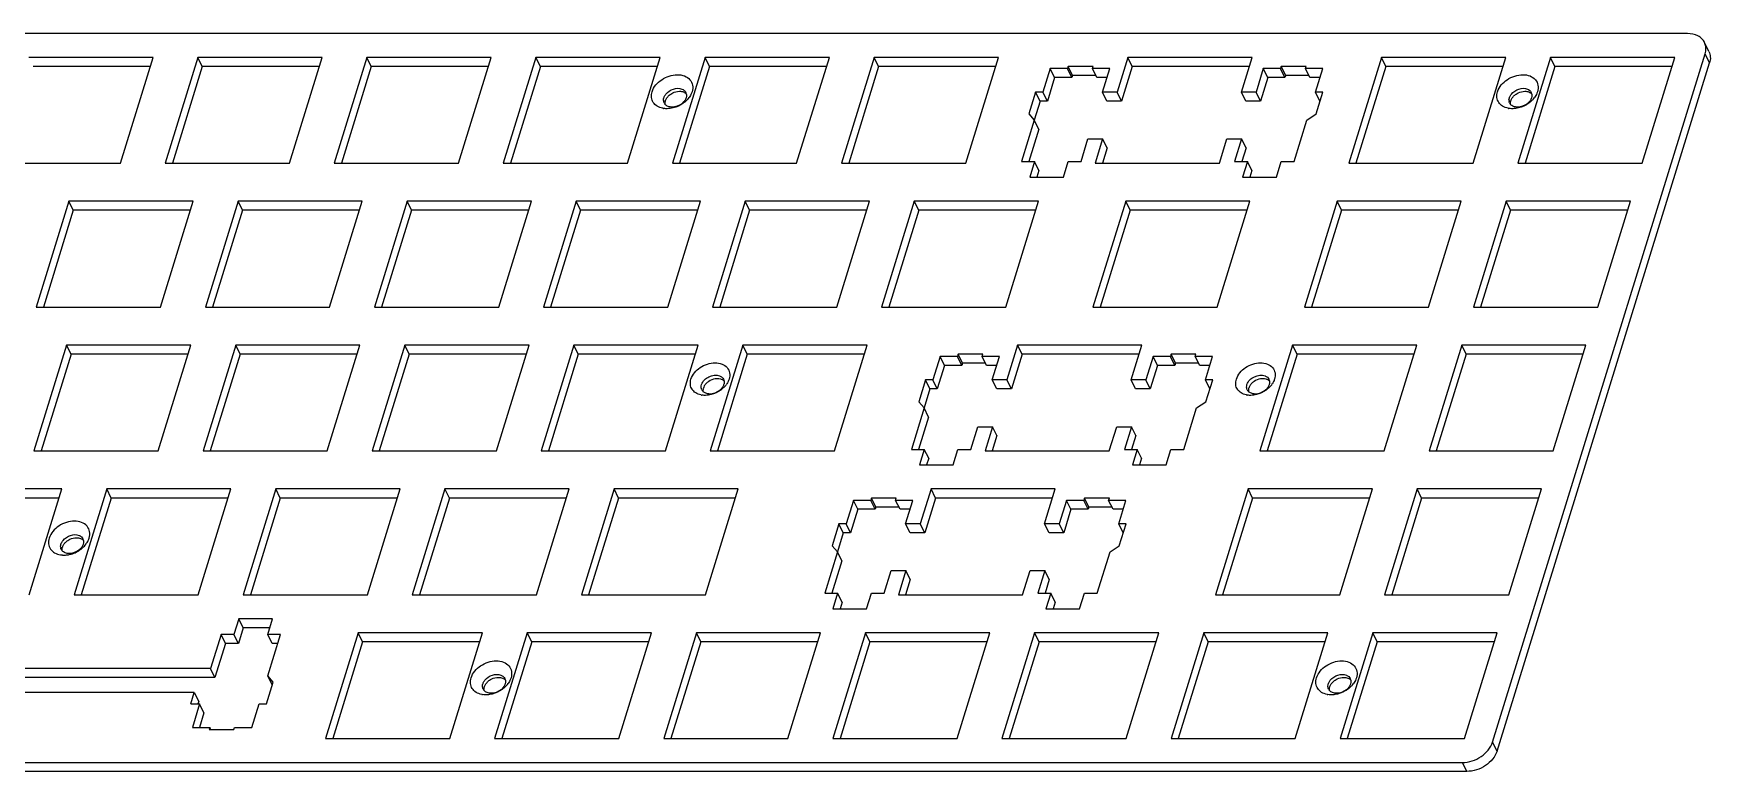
# Model space of a CAD drawing. Header units: millimetres. Extents: x 860 to 1613, y 275 to 580.
# Drawn here: x 1438.7 to 1612.7, y 463.2 to 539.8 of the extents above; entities that cross this region are included whole.
import ezdxf

# ---------------------------------------------------------------- set-up
doc = ezdxf.new("R2010")
doc.units = ezdxf.units.MM

msp = doc.modelspace()

# ---------------------------------------------------------------- linework, layer by layer
at = {"color": 7, "linetype": 'Continuous'}
for p, q in [((1610.36, 539.75), (1315.62, 539.75)), ((1612.59, 537.89), (1612.13, 538.82)), ((1451.13, 537.28), (1438.23, 537.28)), ((1450.84, 536.35), (1438.69, 536.35)), ((1447.74, 526.32), (1451.13, 537.28)), ((1455.78, 537.28), (1452.39, 526.32)), ((1456.24, 536.35), (1453.14, 526.32)), ((1456.24, 536.35), (1455.78, 537.28)), ((1468.67, 537.28), (1455.78, 537.28)), ((1468.39, 536.35), (1456.24, 536.35)), ((1465.28, 526.32), (1468.67, 537.28)), ((1473.32, 537.28), (1469.94, 526.32)), ((1473.78, 536.35), (1470.68, 526.32)), ((1486.22, 537.28), (1473.32, 537.28)), ((1473.78, 536.35), (1473.32, 537.28)), ((1485.93, 536.35), (1473.78, 536.35)), ((1482.83, 526.32), (1486.22, 537.28)), ((1490.87, 537.28), (1487.48, 526.32)), ((1491.33, 536.35), (1488.23, 526.32)), ((1503.77, 537.28), (1490.87, 537.28)), ((1491.33, 536.35), (1490.87, 537.28)), ((1503.48, 536.35), (1491.33, 536.35)), ((1500.38, 526.32), (1503.77, 537.28)), ((1508.42, 537.28), (1505.03, 526.32)), ((1508.87, 536.35), (1505.77, 526.32)), ((1521.31, 537.28), (1508.42, 537.28)), ((1508.87, 536.35), (1508.42, 537.28)), ((1521.02, 536.35), (1508.87, 536.35)), ((1517.92, 526.32), (1521.31, 537.28)), ((1525.96, 537.28), (1522.57, 526.32)), ((1526.42, 536.35), (1523.32, 526.32)), ((1538.86, 537.28), (1525.96, 537.28)), ((1526.42, 536.35), (1525.96, 537.28)), ((1538.57, 536.35), (1526.42, 536.35)), ((1535.47, 526.32), (1538.86, 537.28)), ((1544.23, 536.11), (1543.48, 533.68)), ((1546.03, 536.11), (1544.23, 536.11)), ((1544.69, 535.18), (1544.23, 536.11)), ((1546.1, 536.34), (1546.03, 536.11)), ((1546.49, 535.18), (1546.03, 536.11)), ((1548.68, 536.34), (1546.1, 536.34)), ((1546.56, 535.41), (1546.1, 536.34)), ((1548.61, 536.11), (1548.68, 536.34)), ((1550.4, 536.11), (1548.61, 536.11)), ((1549.07, 535.18), (1548.61, 536.11)), ((1549.65, 533.68), (1550.4, 536.11)), ((1552.29, 537.28), (1551.17, 533.68)), ((1552.75, 536.35), (1551.63, 532.75)), ((1565.18, 537.28), (1552.29, 537.28)), ((1552.75, 536.35), (1552.29, 537.28)), ((1564.89, 536.35), (1552.75, 536.35)), ((1564.07, 533.68), (1565.18, 537.28)), ((1566.34, 536.11), (1565.59, 533.68)), ((1568.14, 536.11), (1566.34, 536.11)), ((1566.8, 535.18), (1566.34, 536.11)), ((1568.21, 536.34), (1568.14, 536.11)), ((1568.59, 535.18), (1568.14, 536.11)), ((1570.79, 536.34), (1568.21, 536.34)), ((1568.67, 535.41), (1568.21, 536.34)), ((1570.71, 536.11), (1570.79, 536.34)), ((1572.51, 536.11), (1570.71, 536.11)), ((1571.17, 535.18), (1570.71, 536.11)), ((1571.76, 533.68), (1572.51, 536.11)), ((1578.6, 537.28), (1575.21, 526.32)), ((1579.06, 536.35), (1575.96, 526.32)), ((1591.5, 537.28), (1578.6, 537.28)), ((1579.06, 536.35), (1578.6, 537.28)), ((1591.21, 536.35), (1579.06, 536.35)), ((1588.11, 526.32), (1591.5, 537.28)), ((1590.14, 466.27), (1612.19, 537.64)), ((1590.6, 465.34), (1612.65, 536.7)), ((1596.15, 537.28), (1592.76, 526.32)), ((1596.61, 536.35), (1593.51, 526.32)), ((1609.04, 537.28), (1596.15, 537.28)), ((1596.61, 536.35), (1596.15, 537.28)), ((1608.76, 536.35), (1596.61, 536.35)), ((1605.65, 526.32), (1609.04, 537.28)), ((1612.65, 536.7), (1612.19, 537.64)), ((1544.69, 535.18), (1543.94, 532.75)), ((1546.49, 535.18), (1544.69, 535.18)), ((1546.56, 535.41), (1546.49, 535.18)), ((1548.95, 535.41), (1546.56, 535.41)), ((1550.12, 535.18), (1549.07, 535.18)), ((1566.8, 535.18), (1566.05, 532.75)), ((1568.59, 535.18), (1566.8, 535.18)), ((1568.67, 535.41), (1568.59, 535.18)), ((1571.06, 535.41), (1568.67, 535.41)), ((1572.22, 535.18), (1571.17, 535.18)), ((1542.72, 533.68), (1542.02, 531.41)), ((1543.18, 532.75), (1542.57, 530.77)), ((1543.48, 533.68), (1542.72, 533.68)), ((1543.18, 532.75), (1542.72, 533.68)), ((1543.94, 532.75), (1543.18, 532.75)), ((1543.94, 532.75), (1543.48, 533.68)), ((1551.17, 533.68), (1549.65, 533.68)), ((1550.11, 532.75), (1549.65, 533.68)), ((1551.63, 532.75), (1550.11, 532.75)), ((1551.63, 532.75), (1551.17, 533.68)), ((1565.59, 533.68), (1564.07, 533.68)), ((1564.53, 532.75), (1564.07, 533.68)), ((1566.05, 532.75), (1564.53, 532.75)), ((1566.05, 532.75), (1565.59, 533.68)), ((1572.52, 533.68), (1571.76, 533.68)), ((1572.22, 532.75), (1571.76, 533.68)), ((1571.82, 531.41), (1572.52, 533.68)), ((1542.58, 530.76), (1541.26, 526.47)), ((1542.02, 531.41), (1542.58, 530.76)), ((1543.04, 529.83), (1542.58, 530.76)), ((1569.53, 526.47), (1570.86, 530.76)), ((1570.86, 530.76), (1571.82, 531.41)), ((1543.04, 529.83), (1542, 526.47)), ((1547.43, 526.47), (1548.15, 528.82)), ((1548.15, 528.82), (1549.67, 528.82)), ((1549.67, 528.82), (1548.9, 526.32)), ((1550.13, 527.89), (1549.64, 526.32)), ((1550.13, 527.89), (1549.67, 528.82)), ((1561.79, 526.32), (1562.57, 528.82)), ((1562.57, 528.82), (1564.09, 528.82)), ((1564.09, 528.82), (1563.36, 526.47)), ((1564.55, 527.89), (1564.09, 528.82)), ((1564.55, 527.89), (1564.11, 526.47)), ((1434.84, 526.32), (1447.74, 526.32)), ((1452.39, 526.32), (1465.28, 526.32)), ((1469.94, 526.32), (1482.83, 526.32)), ((1487.48, 526.32), (1500.38, 526.32)), ((1505.03, 526.32), (1517.92, 526.32)), ((1522.57, 526.32), (1535.47, 526.32)), ((1541.26, 526.47), (1542.59, 526.47)), ((1542.59, 526.47), (1542.1, 524.87)), ((1543.05, 525.54), (1542.59, 526.47)), ((1543.05, 525.54), (1542.84, 524.87)), ((1545.6, 524.87), (1546.09, 526.47)), ((1546.09, 526.47), (1547.43, 526.47)), ((1548.9, 526.32), (1561.79, 526.32)), ((1563.36, 526.47), (1564.7, 526.47)), ((1564.7, 526.47), (1564.2, 524.87)), ((1565.15, 525.54), (1564.7, 526.47)), ((1565.15, 525.54), (1564.95, 524.87)), ((1567.7, 524.87), (1568.2, 526.47)), ((1568.2, 526.47), (1569.53, 526.47)), ((1575.21, 526.32), (1588.11, 526.32)), ((1592.76, 526.32), (1605.65, 526.32)), ((1542.1, 524.87), (1545.6, 524.87)), ((1564.2, 524.87), (1567.7, 524.87)), ((1442.4, 522.36), (1439.01, 511.39)), ((1442.86, 521.43), (1442.4, 522.36)), ((1455.29, 522.36), (1442.4, 522.36)), ((1451.9, 511.39), (1455.29, 522.36)), ((1459.95, 522.36), (1456.56, 511.39)), ((1472.84, 522.36), (1459.95, 522.36)), ((1460.4, 521.43), (1459.95, 522.36)), ((1469.45, 511.39), (1472.84, 522.36)), ((1477.49, 522.36), (1474.1, 511.39)), ((1490.39, 522.36), (1477.49, 522.36)), ((1477.95, 521.43), (1477.49, 522.36)), ((1487, 511.39), (1490.39, 522.36)), ((1495.04, 522.36), (1491.65, 511.39)), ((1507.93, 522.36), (1495.04, 522.36)), ((1495.5, 521.43), (1495.04, 522.36)), ((1504.54, 511.39), (1507.93, 522.36)), ((1512.58, 522.36), (1509.19, 511.39)), ((1525.48, 522.36), (1512.58, 522.36)), ((1513.04, 521.43), (1512.58, 522.36)), ((1522.09, 511.39), (1525.48, 522.36)), ((1530.13, 522.36), (1526.74, 511.39)), ((1543.02, 522.36), (1530.13, 522.36)), ((1530.59, 521.43), (1530.13, 522.36)), ((1539.64, 511.39), (1543.02, 522.36)), ((1552.06, 522.36), (1548.67, 511.39)), ((1564.96, 522.36), (1552.06, 522.36)), ((1552.52, 521.43), (1552.06, 522.36)), ((1561.57, 511.39), (1564.96, 522.36)), ((1573.99, 522.36), (1570.6, 511.39)), ((1586.89, 522.36), (1573.99, 522.36)), ((1574.45, 521.43), (1573.99, 522.36)), ((1583.5, 511.39), (1586.89, 522.36)), ((1591.54, 522.36), (1588.15, 511.39)), ((1604.43, 522.36), (1591.54, 522.36)), ((1591.99, 521.43), (1591.54, 522.36)), ((1601.04, 511.39), (1604.43, 522.36)), ((1442.86, 521.43), (1439.76, 511.39)), ((1455.01, 521.43), (1442.86, 521.43)), ((1460.4, 521.43), (1457.3, 511.39)), ((1472.55, 521.43), (1460.4, 521.43)), ((1477.95, 521.43), (1474.85, 511.39)), ((1490.1, 521.43), (1477.95, 521.43)), ((1495.5, 521.43), (1492.39, 511.39)), ((1507.64, 521.43), (1495.5, 521.43)), ((1513.04, 521.43), (1509.94, 511.39)), ((1525.19, 521.43), (1513.04, 521.43)), ((1530.59, 521.43), (1527.49, 511.39)), ((1542.74, 521.43), (1530.59, 521.43)), ((1552.52, 521.43), (1549.42, 511.39)), ((1564.67, 521.43), (1552.52, 521.43)), ((1574.45, 521.43), (1571.35, 511.39)), ((1586.6, 521.43), (1574.45, 521.43)), ((1591.99, 521.43), (1588.89, 511.39)), ((1604.14, 521.43), (1591.99, 521.43)), ((1439.01, 511.39), (1451.9, 511.39)), ((1456.56, 511.39), (1469.45, 511.39)), ((1474.1, 511.39), (1487, 511.39)), ((1491.65, 511.39), (1504.54, 511.39)), ((1509.19, 511.39), (1522.09, 511.39)), ((1526.74, 511.39), (1539.64, 511.39)), ((1548.67, 511.39), (1561.57, 511.39)), ((1570.6, 511.39), (1583.5, 511.39)), ((1588.15, 511.39), (1601.04, 511.39)), ((1442.16, 507.44), (1438.77, 496.47)), ((1442.62, 506.51), (1439.52, 496.47)), ((1442.62, 506.51), (1442.16, 507.44)), ((1455.06, 507.44), (1442.16, 507.44)), ((1454.77, 506.51), (1442.62, 506.51)), ((1451.67, 496.47), (1455.06, 507.44)), ((1459.71, 507.44), (1456.32, 496.47)), ((1460.17, 506.51), (1457.07, 496.47)), ((1472.6, 507.44), (1459.71, 507.44)), ((1460.17, 506.51), (1459.71, 507.44)), ((1472.32, 506.51), (1460.17, 506.51)), ((1469.21, 496.47), (1472.6, 507.44)), ((1477.25, 507.44), (1473.87, 496.47)), ((1477.71, 506.51), (1474.61, 496.47)), ((1490.15, 507.44), (1477.25, 507.44)), ((1477.71, 506.51), (1477.25, 507.44)), ((1489.86, 506.51), (1477.71, 506.51)), ((1486.76, 496.47), (1490.15, 507.44)), ((1494.8, 507.44), (1491.41, 496.47)), ((1495.26, 506.51), (1492.16, 496.47)), ((1507.7, 507.44), (1494.8, 507.44)), ((1495.26, 506.51), (1494.8, 507.44)), ((1507.41, 506.51), (1495.26, 506.51)), ((1504.31, 496.47), (1507.7, 507.44)), ((1512.35, 507.44), (1508.96, 496.47)), ((1512.8, 506.51), (1509.7, 496.47)), ((1525.24, 507.44), (1512.35, 507.44)), ((1512.8, 506.51), (1512.35, 507.44)), ((1524.95, 506.51), (1512.8, 506.51)), ((1521.85, 496.47), (1525.24, 507.44)), ((1534.67, 506.5), (1534.6, 506.26)), ((1537.25, 506.5), (1534.67, 506.5)), ((1535.13, 505.57), (1534.67, 506.5)), ((1537.18, 506.26), (1537.25, 506.5)), ((1540.85, 507.44), (1539.74, 503.83)), ((1541.31, 506.51), (1540.2, 502.9)), ((1553.75, 507.44), (1540.85, 507.44)), ((1541.31, 506.51), (1540.85, 507.44)), ((1553.46, 506.51), (1541.31, 506.51)), ((1552.64, 503.83), (1553.75, 507.44)), ((1556.77, 506.5), (1556.7, 506.26)), ((1559.35, 506.5), (1556.77, 506.5)), ((1557.23, 505.57), (1556.77, 506.5)), ((1559.28, 506.26), (1559.35, 506.5)), ((1569.38, 507.44), (1565.99, 496.47)), ((1569.84, 506.51), (1566.74, 496.47)), ((1582.27, 507.44), (1569.38, 507.44)), ((1569.84, 506.51), (1569.38, 507.44)), ((1581.99, 506.51), (1569.84, 506.51)), ((1578.89, 496.47), (1582.27, 507.44)), ((1586.93, 507.44), (1583.54, 496.47)), ((1587.38, 506.51), (1584.28, 496.47)), ((1599.82, 507.44), (1586.93, 507.44)), ((1587.38, 506.51), (1586.93, 507.44)), ((1599.53, 506.51), (1587.38, 506.51)), ((1596.43, 496.47), (1599.82, 507.44)), ((1532.8, 506.26), (1532.05, 503.83)), ((1533.26, 505.33), (1532.51, 502.9)), ((1534.6, 506.26), (1532.8, 506.26)), ((1533.26, 505.33), (1532.8, 506.26)), ((1535.05, 505.33), (1533.26, 505.33)), ((1535.05, 505.33), (1534.6, 506.26)), ((1535.13, 505.57), (1535.05, 505.33)), ((1537.52, 505.57), (1535.13, 505.57)), ((1538.97, 506.26), (1537.18, 506.26)), ((1537.63, 505.33), (1537.18, 506.26)), ((1538.68, 505.33), (1537.63, 505.33)), ((1538.22, 503.83), (1538.97, 506.26)), ((1554.91, 506.26), (1554.16, 503.83)), ((1555.36, 505.33), (1554.61, 502.9)), ((1556.7, 506.26), (1554.91, 506.26)), ((1555.36, 505.33), (1554.91, 506.26)), ((1557.16, 505.33), (1555.36, 505.33)), ((1557.16, 505.33), (1556.7, 506.26)), ((1557.23, 505.57), (1557.16, 505.33)), ((1559.62, 505.57), (1557.23, 505.57)), ((1561.08, 506.26), (1559.28, 506.26)), ((1559.74, 505.33), (1559.28, 506.26)), ((1560.79, 505.33), (1559.74, 505.33)), ((1560.33, 503.83), (1561.08, 506.26)), ((1531.29, 503.83), (1530.59, 501.56)), ((1531.75, 502.9), (1531.14, 500.92)), ((1532.05, 503.83), (1531.29, 503.83)), ((1531.75, 502.9), (1531.29, 503.83)), ((1532.51, 502.9), (1531.75, 502.9)), ((1532.51, 502.9), (1532.05, 503.83)), ((1539.74, 503.83), (1538.22, 503.83)), ((1538.68, 502.9), (1538.22, 503.83)), ((1540.2, 502.9), (1538.68, 502.9)), ((1540.2, 502.9), (1539.74, 503.83)), ((1554.16, 503.83), (1552.64, 503.83)), ((1553.09, 502.9), (1552.64, 503.83)), ((1554.61, 502.9), (1553.09, 502.9)), ((1554.61, 502.9), (1554.16, 503.83)), ((1561.09, 503.83), (1560.33, 503.83)), ((1560.78, 502.9), (1560.33, 503.83)), ((1560.38, 501.56), (1561.09, 503.83)), ((1530.59, 501.56), (1531.15, 500.92)), ((1559.42, 500.92), (1560.38, 501.56)), ((1531.15, 500.92), (1529.82, 496.63)), ((1531.61, 499.98), (1530.57, 496.63)), ((1531.61, 499.98), (1531.15, 500.92)), ((1558.1, 496.63), (1559.42, 500.92)), ((1535.99, 496.63), (1536.72, 498.98)), ((1536.72, 498.98), (1538.24, 498.98)), ((1538.24, 498.98), (1537.47, 496.47)), ((1538.7, 498.05), (1538.21, 496.47)), ((1538.7, 498.05), (1538.24, 498.98)), ((1550.36, 496.47), (1551.13, 498.98)), ((1551.13, 498.98), (1552.65, 498.98)), ((1552.65, 498.98), (1551.93, 496.63)), ((1553.11, 498.05), (1552.65, 498.98)), ((1553.11, 498.05), (1552.67, 496.63)), ((1438.77, 496.47), (1451.67, 496.47)), ((1456.32, 496.47), (1469.21, 496.47)), ((1473.87, 496.47), (1486.76, 496.47)), ((1491.41, 496.47), (1504.31, 496.47)), ((1508.96, 496.47), (1521.85, 496.47)), ((1529.82, 496.63), (1531.16, 496.63)), ((1531.16, 496.63), (1530.66, 495.02)), ((1531.62, 495.7), (1531.16, 496.63)), ((1534.16, 495.02), (1534.66, 496.63)), ((1534.66, 496.63), (1535.99, 496.63)), ((1537.47, 496.47), (1550.36, 496.47)), ((1551.93, 496.63), (1553.26, 496.63)), ((1553.26, 496.63), (1552.77, 495.02)), ((1553.72, 495.7), (1553.26, 496.63)), ((1556.27, 495.02), (1556.76, 496.63)), ((1556.76, 496.63), (1558.1, 496.63)), ((1565.99, 496.47), (1578.89, 496.47)), ((1583.54, 496.47), (1596.43, 496.47)), ((1530.66, 495.02), (1534.16, 495.02)), ((1531.62, 495.7), (1531.41, 495.02)), ((1552.77, 495.02), (1556.27, 495.02)), ((1553.72, 495.7), (1553.51, 495.02)), ((1441.68, 492.52), (1428.78, 492.52)), ((1438.29, 481.55), (1441.68, 492.52)), ((1446.33, 492.52), (1442.94, 481.55)), ((1459.22, 492.52), (1446.33, 492.52)), ((1446.79, 491.58), (1446.33, 492.52)), ((1455.83, 481.55), (1459.22, 492.52)), ((1463.88, 492.52), (1460.49, 481.55)), ((1476.77, 492.52), (1463.88, 492.52)), ((1464.33, 491.58), (1463.88, 492.52)), ((1473.38, 481.55), (1476.77, 492.52)), ((1481.42, 492.52), (1478.03, 481.55)), ((1494.32, 492.52), (1481.42, 492.52)), ((1481.88, 491.58), (1481.42, 492.52)), ((1490.93, 481.55), (1494.32, 492.52)), ((1498.97, 492.52), (1495.58, 481.55)), ((1511.86, 492.52), (1498.97, 492.52)), ((1499.43, 491.58), (1498.97, 492.52)), ((1508.47, 481.55), (1511.86, 492.52)), ((1531.87, 492.52), (1530.75, 488.91)), ((1544.76, 492.52), (1531.87, 492.52)), ((1532.33, 491.58), (1531.87, 492.52)), ((1543.65, 488.91), (1544.76, 492.52)), ((1564.77, 492.52), (1561.38, 481.55)), ((1577.66, 492.52), (1564.77, 492.52)), ((1565.23, 491.58), (1564.77, 492.52)), ((1574.27, 481.55), (1577.66, 492.52)), ((1582.31, 492.52), (1578.93, 481.55)), ((1595.21, 492.52), (1582.31, 492.52)), ((1582.77, 491.58), (1582.31, 492.52)), ((1591.82, 481.55), (1595.21, 492.52)), ((1441.39, 491.58), (1429.24, 491.58)), ((1446.79, 491.58), (1443.69, 481.55)), ((1458.94, 491.58), (1446.79, 491.58)), ((1464.33, 491.58), (1461.23, 481.55)), ((1476.48, 491.58), (1464.33, 491.58)), ((1481.88, 491.58), (1478.78, 481.55)), ((1494.03, 491.58), (1481.88, 491.58)), ((1499.43, 491.58), (1496.32, 481.55)), ((1511.57, 491.58), (1499.43, 491.58)), ((1523.81, 491.34), (1523.06, 488.91)), ((1525.61, 491.34), (1523.81, 491.34)), ((1524.27, 490.41), (1523.81, 491.34)), ((1525.68, 491.58), (1525.61, 491.34)), ((1526.07, 490.41), (1525.61, 491.34)), ((1528.26, 491.58), (1525.68, 491.58)), ((1526.14, 490.64), (1525.68, 491.58)), ((1528.19, 491.34), (1528.26, 491.58)), ((1529.98, 491.34), (1528.19, 491.34)), ((1528.65, 490.41), (1528.19, 491.34)), ((1529.23, 488.91), (1529.98, 491.34)), ((1532.33, 491.58), (1531.21, 487.98)), ((1544.47, 491.58), (1532.33, 491.58)), ((1545.92, 491.34), (1545.17, 488.91)), ((1547.72, 491.34), (1545.92, 491.34)), ((1546.38, 490.41), (1545.92, 491.34)), ((1547.79, 491.58), (1547.72, 491.34)), ((1548.17, 490.41), (1547.72, 491.34)), ((1550.37, 491.58), (1547.79, 491.58)), ((1548.25, 490.64), (1547.79, 491.58)), ((1550.29, 491.34), (1550.37, 491.58)), ((1552.09, 491.34), (1550.29, 491.34)), ((1550.75, 490.41), (1550.29, 491.34)), ((1551.34, 488.91), (1552.09, 491.34)), ((1565.23, 491.58), (1562.12, 481.55)), ((1577.37, 491.58), (1565.23, 491.58)), ((1582.77, 491.58), (1579.67, 481.55)), ((1594.92, 491.58), (1582.77, 491.58)), ((1524.27, 490.41), (1523.52, 487.98)), ((1526.07, 490.41), (1524.27, 490.41)), ((1526.14, 490.64), (1526.07, 490.41)), ((1528.53, 490.64), (1526.14, 490.64)), ((1529.7, 490.41), (1528.65, 490.41)), ((1546.38, 490.41), (1545.63, 487.98)), ((1548.17, 490.41), (1546.38, 490.41)), ((1548.25, 490.64), (1548.17, 490.41)), ((1550.64, 490.64), (1548.25, 490.64)), ((1551.8, 490.41), (1550.75, 490.41)), ((1522.3, 488.91), (1521.6, 486.64)), ((1522.76, 487.98), (1522.15, 486)), ((1523.06, 488.91), (1522.3, 488.91)), ((1522.76, 487.98), (1522.3, 488.91)), ((1523.52, 487.98), (1522.76, 487.98)), ((1523.52, 487.98), (1523.06, 488.91)), ((1530.75, 488.91), (1529.23, 488.91)), ((1529.69, 487.98), (1529.23, 488.91)), ((1531.21, 487.98), (1529.69, 487.98)), ((1531.21, 487.98), (1530.75, 488.91)), ((1545.17, 488.91), (1543.65, 488.91)), ((1544.11, 487.98), (1543.65, 488.91)), ((1545.63, 487.98), (1544.11, 487.98)), ((1545.63, 487.98), (1545.17, 488.91)), ((1552.1, 488.91), (1551.34, 488.91)), ((1551.8, 487.98), (1551.34, 488.91)), ((1551.4, 486.64), (1552.1, 488.91)), ((1522.16, 485.99), (1520.84, 481.71)), ((1521.6, 486.64), (1522.16, 485.99)), ((1522.62, 485.06), (1522.16, 485.99)), ((1549.11, 481.71), (1550.44, 485.99)), ((1550.44, 485.99), (1551.4, 486.64)), ((1522.62, 485.06), (1521.58, 481.71)), ((1527.01, 481.71), (1527.73, 484.06)), ((1527.73, 484.06), (1529.25, 484.06)), ((1529.25, 484.06), (1528.48, 481.55)), ((1529.71, 483.12), (1529.25, 484.06)), ((1541.37, 481.55), (1542.15, 484.06)), ((1542.15, 484.06), (1543.67, 484.06)), ((1543.67, 484.06), (1542.94, 481.71)), ((1544.13, 483.12), (1543.67, 484.06)), ((1529.71, 483.12), (1529.22, 481.55)), ((1544.13, 483.12), (1543.69, 481.71)), ((1442.94, 481.55), (1455.83, 481.55)), ((1460.49, 481.55), (1473.38, 481.55)), ((1478.03, 481.55), (1490.93, 481.55)), ((1495.58, 481.55), (1508.47, 481.55)), ((1520.84, 481.71), (1522.17, 481.71)), ((1522.17, 481.71), (1521.68, 480.1)), ((1522.63, 480.77), (1522.17, 481.71)), ((1522.63, 480.77), (1522.42, 480.1)), ((1525.18, 480.1), (1525.67, 481.71)), ((1525.67, 481.71), (1527.01, 481.71)), ((1528.48, 481.55), (1541.37, 481.55)), ((1542.94, 481.71), (1544.28, 481.71)), ((1544.28, 481.71), (1543.78, 480.1)), ((1544.73, 480.77), (1544.28, 481.71)), ((1544.73, 480.77), (1544.53, 480.1)), ((1547.28, 480.1), (1547.78, 481.71)), ((1547.78, 481.71), (1549.11, 481.71)), ((1561.38, 481.55), (1574.27, 481.55)), ((1578.93, 481.55), (1591.82, 481.55)), ((1460.02, 479.04), (1459.53, 477.44)), ((1463.52, 479.04), (1460.02, 479.04)), ((1460.48, 478.11), (1460.02, 479.04)), ((1463.03, 477.44), (1463.52, 479.04)), ((1521.68, 480.1), (1525.18, 480.1)), ((1543.78, 480.1), (1547.28, 480.1)), ((1458.19, 477.44), (1457.1, 473.91)), ((1459.53, 477.44), (1458.19, 477.44)), ((1458.65, 476.5), (1458.19, 477.44)), ((1459.99, 476.5), (1459.53, 477.44)), ((1460.48, 478.11), (1459.99, 476.5)), ((1463.24, 478.11), (1460.48, 478.11)), ((1464.36, 477.44), (1463.03, 477.44)), ((1463.49, 476.5), (1463.03, 477.44)), ((1463.04, 473.15), (1464.36, 477.44)), ((1472.43, 477.59), (1469.04, 466.63)), ((1485.32, 477.59), (1472.43, 477.59)), ((1472.88, 476.66), (1472.43, 477.59)), ((1481.93, 466.63), (1485.32, 477.59)), ((1489.97, 477.59), (1486.58, 466.63)), ((1502.87, 477.59), (1489.97, 477.59)), ((1490.43, 476.66), (1489.97, 477.59)), ((1499.48, 466.63), (1502.87, 477.59)), ((1507.52, 477.59), (1504.13, 466.63)), ((1520.41, 477.59), (1507.52, 477.59)), ((1507.98, 476.66), (1507.52, 477.59)), ((1517.02, 466.63), (1520.41, 477.59)), ((1525.06, 477.59), (1521.68, 466.63)), ((1537.96, 477.59), (1525.06, 477.59)), ((1525.52, 476.66), (1525.06, 477.59)), ((1534.57, 466.63), (1537.96, 477.59)), ((1542.61, 477.59), (1539.22, 466.63)), ((1555.51, 477.59), (1542.61, 477.59)), ((1543.07, 476.66), (1542.61, 477.59)), ((1552.12, 466.63), (1555.51, 477.59)), ((1560.16, 477.59), (1556.77, 466.63)), ((1573.05, 477.59), (1560.16, 477.59)), ((1560.61, 476.66), (1560.16, 477.59)), ((1569.66, 466.63), (1573.05, 477.59)), ((1577.7, 477.59), (1574.31, 466.63)), ((1590.6, 477.59), (1577.7, 477.59)), ((1578.16, 476.66), (1577.7, 477.59)), ((1587.21, 466.63), (1590.6, 477.59)), ((1458.65, 476.5), (1457.56, 472.98)), ((1459.99, 476.5), (1458.65, 476.5)), ((1464.08, 476.5), (1463.49, 476.5)), ((1472.88, 476.66), (1469.78, 466.63)), ((1485.03, 476.66), (1472.88, 476.66)), ((1490.43, 476.66), (1487.33, 466.63)), ((1502.58, 476.66), (1490.43, 476.66)), ((1507.98, 476.66), (1504.87, 466.63)), ((1520.12, 476.66), (1507.98, 476.66)), ((1525.52, 476.66), (1522.42, 466.63)), ((1537.67, 476.66), (1525.52, 476.66)), ((1543.07, 476.66), (1539.97, 466.63)), ((1555.22, 476.66), (1543.07, 476.66)), ((1560.61, 476.66), (1557.51, 466.63)), ((1572.76, 476.66), (1560.61, 476.66)), ((1578.16, 476.66), (1575.06, 466.63)), ((1590.31, 476.66), (1578.16, 476.66)), ((1457.1, 473.91), (1420.58, 473.91)), ((1457.56, 472.98), (1457.1, 473.91)), ((1457.56, 472.98), (1421.04, 472.98)), ((1462.9, 470.23), (1463.6, 472.5)), ((1463.6, 472.5), (1463.04, 473.15)), ((1463.5, 472.22), (1463.04, 473.15)), ((1455.41, 471.41), (1419.81, 471.41)), ((1455.04, 470.23), (1455.41, 471.41)), ((1455.04, 470.23), (1455.97, 470.23)), ((1455.97, 470.23), (1455.22, 467.8)), ((1455.41, 471.41), (1455.87, 470.47)), ((1455.87, 470.47), (1455.79, 470.23)), ((1456.42, 469.3), (1455.97, 470.23)), ((1461.39, 467.8), (1462.14, 470.23)), ((1462.14, 470.23), (1462.9, 470.23)), ((1456.42, 469.3), (1455.96, 467.8)), ((1455.22, 467.8), (1457.01, 467.8)), ((1457.01, 467.8), (1456.94, 467.57)), ((1456.94, 467.57), (1459.52, 467.57)), ((1457.13, 467.57), (1457.01, 467.8)), ((1459.52, 467.57), (1459.59, 467.8)), ((1459.59, 467.8), (1461.39, 467.8)), ((1469.04, 466.63), (1481.93, 466.63)), ((1486.58, 466.63), (1499.48, 466.63)), ((1504.13, 466.63), (1517.02, 466.63)), ((1521.68, 466.63), (1534.57, 466.63)), ((1539.22, 466.63), (1552.12, 466.63)), ((1556.77, 466.63), (1569.66, 466.63)), ((1574.31, 466.63), (1587.21, 466.63)), ((1590.6, 465.34), (1590.14, 466.27)), ((1292.26, 464.16), (1587, 464.16)), ((1587.46, 463.23), (1292.72, 463.23)), ((1587.46, 463.23), (1587, 464.16))]:
    msp.add_line(p, q, dxfattribs=at)
for centre, radius, start, end in [((1504.81, 532.84), 0.702, 183.9736, 190.0004), ((1504.77, 532.84), 0.663, 206.2153, 220.9517), ((1505.82, 533.36), 0.663, 10.921, 26.0673), ((1504.76, 534.58), 2.47, 318.4654, 323.5957), ((1592.54, 532.84), 0.702, 183.9736, 190.0004), ((1592.5, 532.84), 0.663, 206.2153, 220.9517), ((1593.55, 533.36), 0.663, 10.921, 26.0673), ((1592.49, 534.58), 2.47, 318.4654, 323.5957), ((1504.41, 534), 2.04, 259.0694, 261.075), ((1592.14, 534), 2.04, 259.0694, 261.075), ((1508.73, 504.72), 2.34, 319.6081, 323.6051), ((1565.33, 504.72), 2.34, 319.6081, 323.6051), ((1508.38, 504.18), 1.95, 258.5807, 261.0785), ((1508.68, 503.1), 0.663, 206.2151, 220.9437), ((1508.7, 503.11), 0.685, 220.9417, 224.2253), ((1564.97, 504.18), 1.95, 258.5807, 261.0785), ((1565.27, 503.1), 0.663, 206.2151, 220.9437), ((1565.29, 503.11), 0.685, 220.9417, 224.2253), ((1443.26, 487.06), 0.663, 10.921, 26.0673), ((1441.87, 487.85), 2.18, 261.1097, 266.2295), ((1442.25, 486.55), 0.702, 183.9736, 190.0004), ((1442.21, 486.54), 0.663, 206.2153, 220.9517), ((1486.02, 472.06), 0.702, 183.9736, 190.0004), ((1485.98, 472.05), 0.663, 206.2153, 220.9517), ((1487.04, 472.57), 0.663, 10.921, 26.0673), ((1485.98, 473.8), 2.47, 318.4654, 323.5957), ((1573.75, 472.06), 0.702, 183.9736, 190.0004), ((1573.71, 472.05), 0.663, 206.2153, 220.9517), ((1574.77, 472.57), 0.663, 10.921, 26.0673), ((1573.71, 473.8), 2.47, 318.4654, 323.5957), ((1485.63, 473.22), 2.04, 259.0694, 261.075), ((1573.36, 473.22), 2.04, 259.0694, 261.075)]:
    msp.add_arc(centre, radius, start, end, dxfattribs=at)
for points, knots in [([(1612.13, 538.82), (1612.06, 538.97), (1611.86, 539.24), (1611.29, 539.65), (1610.73, 539.75), (1610.36, 539.75)], [0, 0, 0, 0, 0.227732, 0.466778, 1, 1, 1, 1]), ([(1612.26, 537.94), (1612.28, 538.09), (1612.28, 538.4), (1612.19, 538.69), (1612.13, 538.82)], [0, 0, 0, 0, 0.51101, 1, 1, 1, 1]), ([(1612.59, 537.89), (1612.67, 537.72), (1612.77, 537.31), (1612.71, 536.9), (1612.65, 536.7)], [0, 0, 0, 0, 0.482644, 1, 1, 1, 1]), ([(1502.92, 533.72), (1503.07, 534.23), (1503.68, 534.9), (1504.68, 535.38), (1505.51, 535.53), (1506.27, 535.41), (1506.88, 535.02), (1507.18, 534.39), (1507.13, 533.93), (1507.06, 533.72)], [0, 0, 0, 0, 0.262749, 0.407559, 0.546976, 0.67291, 0.783953, 0.88842, 1, 1, 1, 1]), ([(1590.65, 533.72), (1590.81, 534.23), (1591.41, 534.9), (1592.41, 535.38), (1593.24, 535.53), (1594.01, 535.41), (1594.61, 535.02), (1594.91, 534.39), (1594.86, 533.93), (1594.79, 533.72)], [0, 0, 0, 0, 0.262749, 0.407559, 0.546976, 0.67291, 0.783953, 0.88842, 1, 1, 1, 1]), ([(1504.02, 532), (1503.82, 532.03), (1503.44, 532.17), (1503, 532.58), (1502.81, 533.14), (1502.86, 533.53), (1502.92, 533.72)], [0, 0, 0, 0, 0.267424, 0.509809, 0.746349, 1, 1, 1, 1]), ([(1504.11, 532.8), (1504.11, 532.82), (1504.1, 532.92), (1504.12, 533.02), (1504.14, 533.1)], [0, 0, 0, 0, 0.242712, 1, 1, 1, 1]), ([(1504.14, 533.1), (1504.15, 533.13), (1504.2, 533.26), (1504.28, 533.39), (1504.35, 533.47)], [0, 0, 0, 0, 0.23808, 1, 1, 1, 1]), ([(1504.3, 532.79), (1504.31, 532.82), (1504.36, 532.95), (1504.43, 533.08), (1504.5, 533.16)], [0, 0, 0, 0, 0.238075, 1, 1, 1, 1]), ([(1504.35, 533.47), (1504.54, 533.72), (1505.08, 534.07), (1505.74, 534.11), (1506.02, 534)], [0, 0, 0, 0, 0.518429, 1, 1, 1, 1]), ([(1504.5, 533.16), (1504.52, 533.19), (1504.63, 533.31), (1504.75, 533.41), (1504.85, 533.48)], [0, 0, 0, 0, 0.243529, 1, 1, 1, 1]), ([(1506.23, 532.59), (1506.12, 532.51), (1505.7, 532.22), (1505.2, 532.04), (1504.81, 531.98)], [0, 0, 0, 0, 0.251477, 1, 1, 1, 1]), ([(1504.85, 533.48), (1504.92, 533.52), (1505.19, 533.68), (1505.51, 533.77), (1505.75, 533.77)], [0, 0, 0, 0, 0.256167, 1, 1, 1, 1]), ([(1506.24, 532.72), (1506.17, 532.63), (1505.83, 532.3), (1505.35, 532.12), (1504.99, 532.12)], [0, 0, 0, 0, 0.248299, 1, 1, 1, 1]), ([(1505.75, 533.77), (1505.89, 533.77), (1506.16, 533.73), (1506.39, 533.57), (1506.48, 533.48)], [0, 0, 0, 0, 0.531428, 1, 1, 1, 1]), ([(1506.02, 534), (1506.1, 533.97), (1506.26, 533.87), (1506.38, 533.73), (1506.42, 533.65)], [0, 0, 0, 0, 0.516682, 1, 1, 1, 1]), ([(1506.61, 532.94), (1506.58, 532.91), (1506.46, 532.78), (1506.33, 532.67), (1506.23, 532.59)], [0, 0, 0, 0, 0.245842, 1, 1, 1, 1]), ([(1506.45, 533.1), (1506.44, 533.06), (1506.39, 532.93), (1506.31, 532.81), (1506.24, 532.72)], [0, 0, 0, 0, 0.23808, 1, 1, 1, 1]), ([(1507.06, 533.72), (1507.05, 533.67), (1506.97, 533.45), (1506.85, 533.25), (1506.75, 533.12)], [0, 0, 0, 0, 0.23932, 1, 1, 1, 1]), ([(1591.75, 532), (1591.55, 532.03), (1591.17, 532.17), (1590.73, 532.58), (1590.54, 533.14), (1590.59, 533.53), (1590.65, 533.72)], [0, 0, 0, 0, 0.267424, 0.509809, 0.746349, 1, 1, 1, 1]), ([(1591.84, 532.8), (1591.84, 532.82), (1591.83, 532.92), (1591.85, 533.02), (1591.88, 533.1)], [0, 0, 0, 0, 0.242712, 1, 1, 1, 1]), ([(1591.88, 533.1), (1591.89, 533.13), (1591.93, 533.26), (1592.01, 533.39), (1592.08, 533.47)], [0, 0, 0, 0, 0.23808, 1, 1, 1, 1]), ([(1592.03, 532.79), (1592.04, 532.82), (1592.09, 532.95), (1592.16, 533.08), (1592.23, 533.16)], [0, 0, 0, 0, 0.238075, 1, 1, 1, 1]), ([(1592.08, 533.47), (1592.28, 533.72), (1592.81, 534.07), (1593.47, 534.11), (1593.75, 534)], [0, 0, 0, 0, 0.518429, 1, 1, 1, 1]), ([(1592.23, 533.16), (1592.25, 533.19), (1592.36, 533.31), (1592.48, 533.41), (1592.58, 533.48)], [0, 0, 0, 0, 0.243529, 1, 1, 1, 1]), ([(1593.96, 532.59), (1593.86, 532.51), (1593.43, 532.22), (1592.93, 532.04), (1592.54, 531.98)], [0, 0, 0, 0, 0.251477, 1, 1, 1, 1]), ([(1592.58, 533.48), (1592.65, 533.52), (1592.92, 533.68), (1593.24, 533.77), (1593.48, 533.77)], [0, 0, 0, 0, 0.256167, 1, 1, 1, 1]), ([(1593.97, 532.72), (1593.9, 532.63), (1593.56, 532.3), (1593.08, 532.12), (1592.72, 532.12)], [0, 0, 0, 0, 0.248299, 1, 1, 1, 1]), ([(1593.48, 533.77), (1593.62, 533.77), (1593.89, 533.73), (1594.13, 533.57), (1594.21, 533.48)], [0, 0, 0, 0, 0.531428, 1, 1, 1, 1]), ([(1593.75, 534), (1593.83, 533.97), (1593.99, 533.87), (1594.11, 533.73), (1594.15, 533.65)], [0, 0, 0, 0, 0.516682, 1, 1, 1, 1]), ([(1594.34, 532.94), (1594.31, 532.91), (1594.2, 532.78), (1594.06, 532.67), (1593.96, 532.59)], [0, 0, 0, 0, 0.245842, 1, 1, 1, 1]), ([(1594.18, 533.1), (1594.17, 533.06), (1594.12, 532.93), (1594.04, 532.81), (1593.97, 532.72)], [0, 0, 0, 0, 0.23808, 1, 1, 1, 1]), ([(1594.79, 533.72), (1594.78, 533.67), (1594.7, 533.45), (1594.58, 533.25), (1594.48, 533.12)], [0, 0, 0, 0, 0.23932, 1, 1, 1, 1]), ([(1504.81, 531.98), (1504.75, 531.97), (1504.51, 531.95), (1504.27, 531.96), (1504.09, 531.98)], [0, 0, 0, 0, 0.258608, 1, 1, 1, 1]), ([(1504.99, 532.12), (1504.85, 532.12), (1504.58, 532.16), (1504.35, 532.31), (1504.27, 532.4)], [0, 0, 0, 0, 0.531428, 1, 1, 1, 1]), ([(1592.54, 531.98), (1592.48, 531.97), (1592.24, 531.95), (1592, 531.96), (1591.83, 531.98)], [0, 0, 0, 0, 0.258608, 1, 1, 1, 1]), ([(1592.72, 532.12), (1592.58, 532.12), (1592.31, 532.16), (1592.08, 532.31), (1592, 532.4)], [0, 0, 0, 0, 0.531428, 1, 1, 1, 1]), ([(1506.95, 503.91), (1507.1, 504.4), (1507.68, 505.04), (1508.63, 505.5), (1509.43, 505.64), (1510.16, 505.53), (1510.74, 505.15), (1511.02, 504.55), (1510.98, 504.12), (1510.91, 503.91)], [0, 0, 0, 0, 0.262749, 0.407559, 0.546976, 0.67291, 0.783953, 0.88842, 1, 1, 1, 1]), ([(1563.55, 503.91), (1563.7, 504.4), (1564.27, 505.04), (1565.23, 505.5), (1566.02, 505.64), (1566.75, 505.53), (1567.33, 505.15), (1567.62, 504.55), (1567.57, 504.12), (1567.51, 503.91)], [0, 0, 0, 0, 0.262749, 0.407559, 0.546976, 0.67291, 0.783953, 0.88842, 1, 1, 1, 1]), ([(1507.99, 502.27), (1507.8, 502.31), (1507.44, 502.44), (1507.03, 502.83), (1506.85, 503.36), (1506.9, 503.73), (1506.95, 503.91)], [0, 0, 0, 0, 0.266958, 0.50926, 0.746061, 1, 1, 1, 1]), ([(1508.02, 503), (1508.02, 503.02), (1508.01, 503.14), (1508.03, 503.27), (1508.06, 503.35)], [0, 0, 0, 0, 0.241714, 1, 1, 1, 1]), ([(1508.06, 503.35), (1508.17, 503.71), (1508.76, 504.28), (1509.58, 504.39), (1509.93, 504.26)], [0, 0, 0, 0, 0.500912, 1, 1, 1, 1]), ([(1508.24, 502.98), (1508.23, 502.95), (1508.2, 502.83), (1508.19, 502.7), (1508.21, 502.61)], [0, 0, 0, 0, 0.260923, 1, 1, 1, 1]), ([(1508.79, 503.67), (1508.76, 503.65), (1508.63, 503.56), (1508.51, 503.45), (1508.44, 503.36)], [0, 0, 0, 0, 0.256298, 1, 1, 1, 1]), ([(1509.69, 503.96), (1509.62, 503.96), (1509.3, 503.93), (1508.99, 503.81), (1508.79, 503.67)], [0, 0, 0, 0, 0.242115, 1, 1, 1, 1]), ([(1510.15, 502.98), (1510.08, 502.89), (1509.74, 502.56), (1509.26, 502.37), (1508.9, 502.37)], [0, 0, 0, 0, 0.248302, 1, 1, 1, 1]), ([(1510.11, 503.89), (1510.08, 503.9), (1509.94, 503.94), (1509.8, 503.96), (1509.69, 503.96)], [0, 0, 0, 0, 0.238889, 1, 1, 1, 1]), ([(1509.93, 504.26), (1510.01, 504.22), (1510.18, 504.13), (1510.29, 503.98), (1510.33, 503.9)], [0, 0, 0, 0, 0.516681, 1, 1, 1, 1]), ([(1510.39, 503.7), (1510.37, 503.72), (1510.29, 503.8), (1510.19, 503.85), (1510.11, 503.89)], [0, 0, 0, 0, 0.241682, 1, 1, 1, 1]), ([(1510.51, 503.21), (1510.48, 503.17), (1510.36, 503.04), (1510.22, 502.92), (1510.11, 502.83)], [0, 0, 0, 0, 0.245317, 1, 1, 1, 1]), ([(1510.36, 503.35), (1510.35, 503.32), (1510.3, 503.19), (1510.22, 503.06), (1510.15, 502.98)], [0, 0, 0, 0, 0.238077, 1, 1, 1, 1]), ([(1510.91, 503.91), (1510.9, 503.86), (1510.82, 503.66), (1510.71, 503.47), (1510.62, 503.34)], [0, 0, 0, 0, 0.239316, 1, 1, 1, 1]), ([(1564.59, 502.27), (1564.39, 502.31), (1564.03, 502.44), (1563.62, 502.83), (1563.44, 503.36), (1563.49, 503.73), (1563.55, 503.91)], [0, 0, 0, 0, 0.266958, 0.50926, 0.746061, 1, 1, 1, 1]), ([(1564.62, 503), (1564.61, 503.02), (1564.6, 503.14), (1564.62, 503.27), (1564.65, 503.35)], [0, 0, 0, 0, 0.241714, 1, 1, 1, 1]), ([(1564.65, 503.35), (1564.76, 503.71), (1565.36, 504.28), (1566.18, 504.39), (1566.52, 504.26)], [0, 0, 0, 0, 0.500912, 1, 1, 1, 1]), ([(1564.83, 502.98), (1564.82, 502.95), (1564.79, 502.83), (1564.79, 502.7), (1564.81, 502.61)], [0, 0, 0, 0, 0.260923, 1, 1, 1, 1]), ([(1565.38, 503.67), (1565.35, 503.65), (1565.22, 503.56), (1565.11, 503.45), (1565.04, 503.36)], [0, 0, 0, 0, 0.256298, 1, 1, 1, 1]), ([(1566.29, 503.96), (1566.21, 503.96), (1565.89, 503.93), (1565.58, 503.81), (1565.38, 503.67)], [0, 0, 0, 0, 0.242115, 1, 1, 1, 1]), ([(1566.75, 502.98), (1566.68, 502.89), (1566.34, 502.56), (1565.85, 502.37), (1565.5, 502.37)], [0, 0, 0, 0, 0.248302, 1, 1, 1, 1]), ([(1566.7, 503.89), (1566.67, 503.9), (1566.54, 503.94), (1566.4, 503.96), (1566.29, 503.96)], [0, 0, 0, 0, 0.238889, 1, 1, 1, 1]), ([(1566.52, 504.26), (1566.61, 504.22), (1566.77, 504.13), (1566.88, 503.98), (1566.92, 503.9)], [0, 0, 0, 0, 0.516681, 1, 1, 1, 1]), ([(1566.99, 503.7), (1566.97, 503.72), (1566.88, 503.8), (1566.78, 503.85), (1566.7, 503.89)], [0, 0, 0, 0, 0.241682, 1, 1, 1, 1]), ([(1567.11, 503.21), (1567.08, 503.17), (1566.96, 503.04), (1566.82, 502.92), (1566.71, 502.83)], [0, 0, 0, 0, 0.245317, 1, 1, 1, 1]), ([(1566.95, 503.35), (1566.94, 503.32), (1566.89, 503.19), (1566.82, 503.06), (1566.75, 502.98)], [0, 0, 0, 0, 0.238077, 1, 1, 1, 1]), ([(1567.51, 503.91), (1567.49, 503.86), (1567.42, 503.66), (1567.31, 503.47), (1567.21, 503.34)], [0, 0, 0, 0, 0.239316, 1, 1, 1, 1]), ([(1508.76, 502.25), (1508.7, 502.25), (1508.48, 502.22), (1508.24, 502.23), (1508.08, 502.25)], [0, 0, 0, 0, 0.258607, 1, 1, 1, 1]), ([(1508.9, 502.37), (1508.77, 502.37), (1508.51, 502.41), (1508.29, 502.55), (1508.21, 502.63)], [0, 0, 0, 0, 0.529958, 1, 1, 1, 1]), ([(1510.11, 502.83), (1510.02, 502.75), (1509.61, 502.48), (1509.13, 502.31), (1508.76, 502.25)], [0, 0, 0, 0, 0.251479, 1, 1, 1, 1]), ([(1565.36, 502.25), (1565.3, 502.25), (1565.07, 502.22), (1564.84, 502.23), (1564.67, 502.25)], [0, 0, 0, 0, 0.258607, 1, 1, 1, 1]), ([(1565.5, 502.37), (1565.36, 502.37), (1565.11, 502.41), (1564.88, 502.55), (1564.8, 502.63)], [0, 0, 0, 0, 0.529958, 1, 1, 1, 1]), ([(1566.71, 502.83), (1566.61, 502.75), (1566.2, 502.48), (1565.72, 502.31), (1565.36, 502.25)], [0, 0, 0, 0, 0.251479, 1, 1, 1, 1]), ([(1444.5, 487.42), (1444.57, 487.64), (1444.62, 488.09), (1444.32, 488.72), (1443.71, 489.11), (1442.95, 489.23), (1442.12, 489.09), (1441.12, 488.61), (1440.51, 487.93), (1440.36, 487.42)], [0, 0, 0, 0, 0.11158, 0.216047, 0.327089, 0.453024, 0.592442, 0.737252, 1, 1, 1, 1]), ([(1440.36, 487.42), (1440.3, 487.23), (1440.25, 486.83), (1440.46, 486.26), (1440.92, 485.85), (1441.32, 485.72), (1441.53, 485.69)], [0, 0, 0, 0, 0.252439, 0.487912, 0.730665, 1, 1, 1, 1]), ([(1441.79, 487.18), (1441.98, 487.42), (1442.52, 487.78), (1443.18, 487.82), (1443.45, 487.71)], [0, 0, 0, 0, 0.518429, 1, 1, 1, 1]), ([(1442.29, 487.18), (1442.35, 487.23), (1442.63, 487.39), (1442.95, 487.47), (1443.19, 487.47)], [0, 0, 0, 0, 0.256167, 1, 1, 1, 1]), ([(1443.19, 487.47), (1443.33, 487.47), (1443.6, 487.43), (1443.83, 487.28), (1443.92, 487.18)], [0, 0, 0, 0, 0.531428, 1, 1, 1, 1]), ([(1443.45, 487.71), (1443.54, 487.67), (1443.7, 487.58), (1443.82, 487.43), (1443.86, 487.35)], [0, 0, 0, 0, 0.516682, 1, 1, 1, 1]), ([(1444.19, 486.82), (1444.23, 486.87), (1444.35, 487.06), (1444.45, 487.26), (1444.5, 487.42)], [0, 0, 0, 0, 0.261047, 1, 1, 1, 1]), ([(1441.55, 486.5), (1441.54, 486.53), (1441.54, 486.63), (1441.56, 486.73), (1441.58, 486.8)], [0, 0, 0, 0, 0.242712, 1, 1, 1, 1]), ([(1441.58, 486.8), (1441.59, 486.83), (1441.64, 486.97), (1441.72, 487.09), (1441.79, 487.18)], [0, 0, 0, 0, 0.23808, 1, 1, 1, 1]), ([(1442.43, 485.82), (1442.29, 485.82), (1442.02, 485.86), (1441.79, 486.02), (1441.71, 486.11)], [0, 0, 0, 0, 0.531428, 1, 1, 1, 1]), ([(1441.73, 485.67), (1441.77, 485.66), (1441.95, 485.66), (1442.12, 485.67), (1442.25, 485.69)], [0, 0, 0, 0, 0.244275, 1, 1, 1, 1]), ([(1441.74, 486.49), (1441.75, 486.52), (1441.8, 486.66), (1441.87, 486.78), (1441.94, 486.87)], [0, 0, 0, 0, 0.238075, 1, 1, 1, 1]), ([(1441.94, 486.87), (1441.96, 486.9), (1442.07, 487.02), (1442.19, 487.12), (1442.29, 487.18)], [0, 0, 0, 0, 0.243529, 1, 1, 1, 1]), ([(1442.25, 485.69), (1442.38, 485.71), (1442.88, 485.81), (1443.36, 486.05), (1443.67, 486.29)], [0, 0, 0, 0, 0.246929, 1, 1, 1, 1]), ([(1443.68, 486.43), (1443.61, 486.34), (1443.27, 486.01), (1442.79, 485.82), (1442.43, 485.82)], [0, 0, 0, 0, 0.248299, 1, 1, 1, 1]), ([(1443.67, 486.29), (1443.72, 486.33), (1443.91, 486.49), (1444.08, 486.67), (1444.19, 486.82)], [0, 0, 0, 0, 0.256572, 1, 1, 1, 1]), ([(1443.89, 486.8), (1443.88, 486.77), (1443.83, 486.64), (1443.75, 486.51), (1443.68, 486.43)], [0, 0, 0, 0, 0.23808, 1, 1, 1, 1]), ([(1484.13, 472.93), (1484.29, 473.44), (1484.89, 474.12), (1485.89, 474.59), (1486.72, 474.74), (1487.49, 474.62), (1488.09, 474.23), (1488.39, 473.6), (1488.34, 473.15), (1488.28, 472.93)], [0, 0, 0, 0, 0.262749, 0.407559, 0.546976, 0.67291, 0.783953, 0.88842, 1, 1, 1, 1]), ([(1485.56, 472.69), (1485.76, 472.93), (1486.3, 473.29), (1486.96, 473.32), (1487.23, 473.22)], [0, 0, 0, 0, 0.518429, 1, 1, 1, 1]), ([(1571.86, 472.93), (1572.02, 473.44), (1572.62, 474.12), (1573.62, 474.59), (1574.45, 474.74), (1575.22, 474.62), (1575.82, 474.23), (1576.12, 473.6), (1576.08, 473.15), (1576.01, 472.93)], [0, 0, 0, 0, 0.262749, 0.407559, 0.546976, 0.67291, 0.783953, 0.88842, 1, 1, 1, 1]), ([(1573.29, 472.69), (1573.49, 472.93), (1574.03, 473.29), (1574.69, 473.32), (1574.96, 473.22)], [0, 0, 0, 0, 0.518429, 1, 1, 1, 1]), ([(1485.24, 471.21), (1485.04, 471.25), (1484.65, 471.38), (1484.22, 471.8), (1484.02, 472.35), (1484.08, 472.74), (1484.13, 472.93)], [0, 0, 0, 0, 0.267424, 0.509809, 0.746349, 1, 1, 1, 1]), ([(1485.32, 472.01), (1485.32, 472.03), (1485.32, 472.14), (1485.34, 472.24), (1485.36, 472.31)], [0, 0, 0, 0, 0.242712, 1, 1, 1, 1]), ([(1485.36, 472.31), (1485.37, 472.34), (1485.42, 472.48), (1485.5, 472.6), (1485.56, 472.69)], [0, 0, 0, 0, 0.23808, 1, 1, 1, 1]), ([(1486.21, 471.33), (1486.07, 471.33), (1485.8, 471.37), (1485.56, 471.52), (1485.48, 471.62)], [0, 0, 0, 0, 0.531428, 1, 1, 1, 1]), ([(1485.51, 472), (1485.52, 472.03), (1485.57, 472.17), (1485.65, 472.29), (1485.72, 472.37)], [0, 0, 0, 0, 0.238075, 1, 1, 1, 1]), ([(1485.72, 472.37), (1485.74, 472.4), (1485.84, 472.52), (1485.96, 472.63), (1486.06, 472.69)], [0, 0, 0, 0, 0.243529, 1, 1, 1, 1]), ([(1487.44, 471.8), (1487.34, 471.72), (1486.91, 471.43), (1486.41, 471.25), (1486.03, 471.2)], [0, 0, 0, 0, 0.251477, 1, 1, 1, 1]), ([(1486.06, 472.69), (1486.13, 472.74), (1486.41, 472.9), (1486.73, 472.98), (1486.97, 472.98)], [0, 0, 0, 0, 0.256167, 1, 1, 1, 1]), ([(1487.46, 471.94), (1487.39, 471.84), (1487.05, 471.51), (1486.56, 471.33), (1486.21, 471.33)], [0, 0, 0, 0, 0.248299, 1, 1, 1, 1]), ([(1486.97, 472.98), (1487.11, 472.98), (1487.38, 472.94), (1487.61, 472.79), (1487.69, 472.69)], [0, 0, 0, 0, 0.531428, 1, 1, 1, 1]), ([(1487.23, 473.22), (1487.32, 473.18), (1487.48, 473.09), (1487.59, 472.94), (1487.63, 472.86)], [0, 0, 0, 0, 0.516682, 1, 1, 1, 1]), ([(1487.83, 472.16), (1487.8, 472.13), (1487.68, 472), (1487.55, 471.88), (1487.44, 471.8)], [0, 0, 0, 0, 0.245842, 1, 1, 1, 1]), ([(1487.66, 472.31), (1487.65, 472.28), (1487.6, 472.14), (1487.53, 472.02), (1487.46, 471.94)], [0, 0, 0, 0, 0.23808, 1, 1, 1, 1]), ([(1488.28, 472.93), (1488.26, 472.88), (1488.18, 472.67), (1488.07, 472.47), (1487.97, 472.33)], [0, 0, 0, 0, 0.23932, 1, 1, 1, 1]), ([(1572.97, 471.21), (1572.77, 471.25), (1572.38, 471.38), (1571.95, 471.8), (1571.76, 472.35), (1571.81, 472.74), (1571.86, 472.93)], [0, 0, 0, 0, 0.267424, 0.509809, 0.746349, 1, 1, 1, 1]), ([(1573.05, 472.01), (1573.05, 472.03), (1573.05, 472.14), (1573.07, 472.24), (1573.09, 472.31)], [0, 0, 0, 0, 0.242712, 1, 1, 1, 1]), ([(1573.09, 472.31), (1573.1, 472.34), (1573.15, 472.48), (1573.23, 472.6), (1573.29, 472.69)], [0, 0, 0, 0, 0.23808, 1, 1, 1, 1]), ([(1573.94, 471.33), (1573.8, 471.33), (1573.53, 471.37), (1573.3, 471.52), (1573.21, 471.62)], [0, 0, 0, 0, 0.531428, 1, 1, 1, 1]), ([(1573.24, 472), (1573.25, 472.03), (1573.3, 472.17), (1573.38, 472.29), (1573.45, 472.37)], [0, 0, 0, 0, 0.238075, 1, 1, 1, 1]), ([(1573.45, 472.37), (1573.47, 472.4), (1573.57, 472.52), (1573.7, 472.63), (1573.79, 472.69)], [0, 0, 0, 0, 0.243529, 1, 1, 1, 1]), ([(1575.17, 471.8), (1575.07, 471.72), (1574.64, 471.43), (1574.14, 471.25), (1573.76, 471.2)], [0, 0, 0, 0, 0.251477, 1, 1, 1, 1]), ([(1573.79, 472.69), (1573.86, 472.74), (1574.14, 472.9), (1574.46, 472.98), (1574.7, 472.98)], [0, 0, 0, 0, 0.256167, 1, 1, 1, 1]), ([(1575.19, 471.94), (1575.12, 471.84), (1574.78, 471.51), (1574.29, 471.33), (1573.94, 471.33)], [0, 0, 0, 0, 0.248299, 1, 1, 1, 1]), ([(1574.7, 472.98), (1574.84, 472.98), (1575.11, 472.94), (1575.34, 472.79), (1575.42, 472.69)], [0, 0, 0, 0, 0.531428, 1, 1, 1, 1]), ([(1574.96, 473.22), (1575.05, 473.18), (1575.21, 473.09), (1575.33, 472.94), (1575.36, 472.86)], [0, 0, 0, 0, 0.516682, 1, 1, 1, 1]), ([(1575.56, 472.16), (1575.53, 472.13), (1575.41, 472), (1575.28, 471.88), (1575.17, 471.8)], [0, 0, 0, 0, 0.245842, 1, 1, 1, 1]), ([(1575.39, 472.31), (1575.38, 472.28), (1575.33, 472.14), (1575.26, 472.02), (1575.19, 471.94)], [0, 0, 0, 0, 0.23808, 1, 1, 1, 1]), ([(1576.01, 472.93), (1575.99, 472.88), (1575.92, 472.67), (1575.8, 472.47), (1575.7, 472.33)], [0, 0, 0, 0, 0.23932, 1, 1, 1, 1]), ([(1486.03, 471.2), (1485.97, 471.19), (1485.73, 471.16), (1485.49, 471.17), (1485.31, 471.2)], [0, 0, 0, 0, 0.258608, 1, 1, 1, 1]), ([(1573.76, 471.2), (1573.7, 471.19), (1573.46, 471.16), (1573.22, 471.17), (1573.04, 471.2)], [0, 0, 0, 0, 0.258608, 1, 1, 1, 1]), ([(1587, 464.16), (1587.34, 464.16), (1588.03, 464.28), (1589.23, 464.85), (1589.95, 465.67), (1590.14, 466.27)], [0, 0, 0, 0, 0.254925, 0.51963, 1, 1, 1, 1]), ([(1590.6, 465.34), (1590.41, 464.73), (1589.69, 463.92), (1588.49, 463.35), (1587.79, 463.23), (1587.46, 463.23)], [0, 0, 0, 0, 0.48037, 0.745075, 1, 1, 1, 1])]:
    msp.add_open_spline(points, degree=3, knots=knots, dxfattribs=at)
for points in [[(1612.19, 537.64), (1612.22, 537.73), (1612.25, 537.84), (1612.26, 537.94)], [(1504.17, 532.55), (1504.15, 532.6), (1504.13, 532.66), (1504.12, 532.72)], [(1504.26, 532.53), (1504.26, 532.62), (1504.27, 532.71), (1504.3, 532.79)], [(1504.27, 532.4), (1504.26, 532.45), (1504.26, 532.49), (1504.26, 532.53)], [(1506.49, 533.35), (1506.49, 533.26), (1506.47, 533.18), (1506.45, 533.1)], [(1506.47, 533.48), (1506.48, 533.44), (1506.49, 533.39), (1506.49, 533.35)], [(1591.9, 532.55), (1591.88, 532.6), (1591.86, 532.66), (1591.85, 532.72)], [(1591.99, 532.53), (1591.99, 532.62), (1592, 532.71), (1592.03, 532.79)], [(1592, 532.4), (1591.99, 532.45), (1591.99, 532.49), (1591.99, 532.53)], [(1594.22, 533.35), (1594.22, 533.26), (1594.2, 533.18), (1594.18, 533.1)], [(1594.2, 533.48), (1594.21, 533.44), (1594.22, 533.39), (1594.22, 533.35)], [(1508.08, 502.8), (1508.06, 502.86), (1508.03, 502.93), (1508.02, 503)], [(1508.33, 503.2), (1508.29, 503.13), (1508.26, 503.06), (1508.24, 502.98)], [(1508.44, 503.36), (1508.4, 503.31), (1508.37, 503.25), (1508.33, 503.2)], [(1510.33, 503.9), (1510.36, 503.84), (1510.38, 503.77), (1510.39, 503.7)], [(1510.4, 503.55), (1510.39, 503.48), (1510.38, 503.42), (1510.36, 503.35)], [(1510.39, 503.7), (1510.4, 503.65), (1510.4, 503.6), (1510.4, 503.55)], [(1564.68, 502.8), (1564.65, 502.86), (1564.63, 502.93), (1564.62, 503)], [(1564.93, 503.2), (1564.89, 503.13), (1564.86, 503.06), (1564.83, 502.98)], [(1565.04, 503.36), (1565, 503.31), (1564.96, 503.25), (1564.93, 503.2)], [(1566.92, 503.9), (1566.96, 503.84), (1566.98, 503.77), (1566.99, 503.7)], [(1566.99, 503.55), (1566.98, 503.48), (1566.97, 503.42), (1566.95, 503.35)], [(1566.99, 503.7), (1566.99, 503.65), (1566.99, 503.6), (1566.99, 503.55)], [(1441.61, 486.25), (1441.59, 486.31), (1441.57, 486.37), (1441.56, 486.43)], [(1441.7, 486.24), (1441.7, 486.32), (1441.71, 486.41), (1441.74, 486.49)], [(1441.71, 486.11), (1441.7, 486.15), (1441.7, 486.2), (1441.7, 486.24)], [(1443.93, 487.05), (1443.93, 486.97), (1443.91, 486.88), (1443.89, 486.8)], [(1443.91, 487.19), (1443.92, 487.14), (1443.92, 487.1), (1443.93, 487.05)], [(1485.39, 471.76), (1485.36, 471.82), (1485.34, 471.88), (1485.33, 471.94)], [(1485.47, 471.75), (1485.47, 471.83), (1485.49, 471.92), (1485.51, 472)], [(1485.49, 471.62), (1485.48, 471.66), (1485.47, 471.7), (1485.47, 471.75)], [(1487.7, 472.56), (1487.7, 472.48), (1487.69, 472.39), (1487.66, 472.31)], [(1487.69, 472.7), (1487.7, 472.65), (1487.7, 472.61), (1487.7, 472.56)], [(1573.12, 471.76), (1573.09, 471.82), (1573.07, 471.88), (1573.06, 471.94)], [(1573.2, 471.75), (1573.2, 471.83), (1573.22, 471.92), (1573.24, 472)], [(1573.22, 471.62), (1573.21, 471.66), (1573.2, 471.7), (1573.2, 471.75)], [(1575.43, 472.56), (1575.43, 472.48), (1575.42, 472.39), (1575.39, 472.31)], [(1575.42, 472.7), (1575.43, 472.65), (1575.43, 472.61), (1575.43, 472.56)]]:
    msp.add_open_spline(points, degree=3, dxfattribs=at)

doc.saveas('drawing.dxf')
